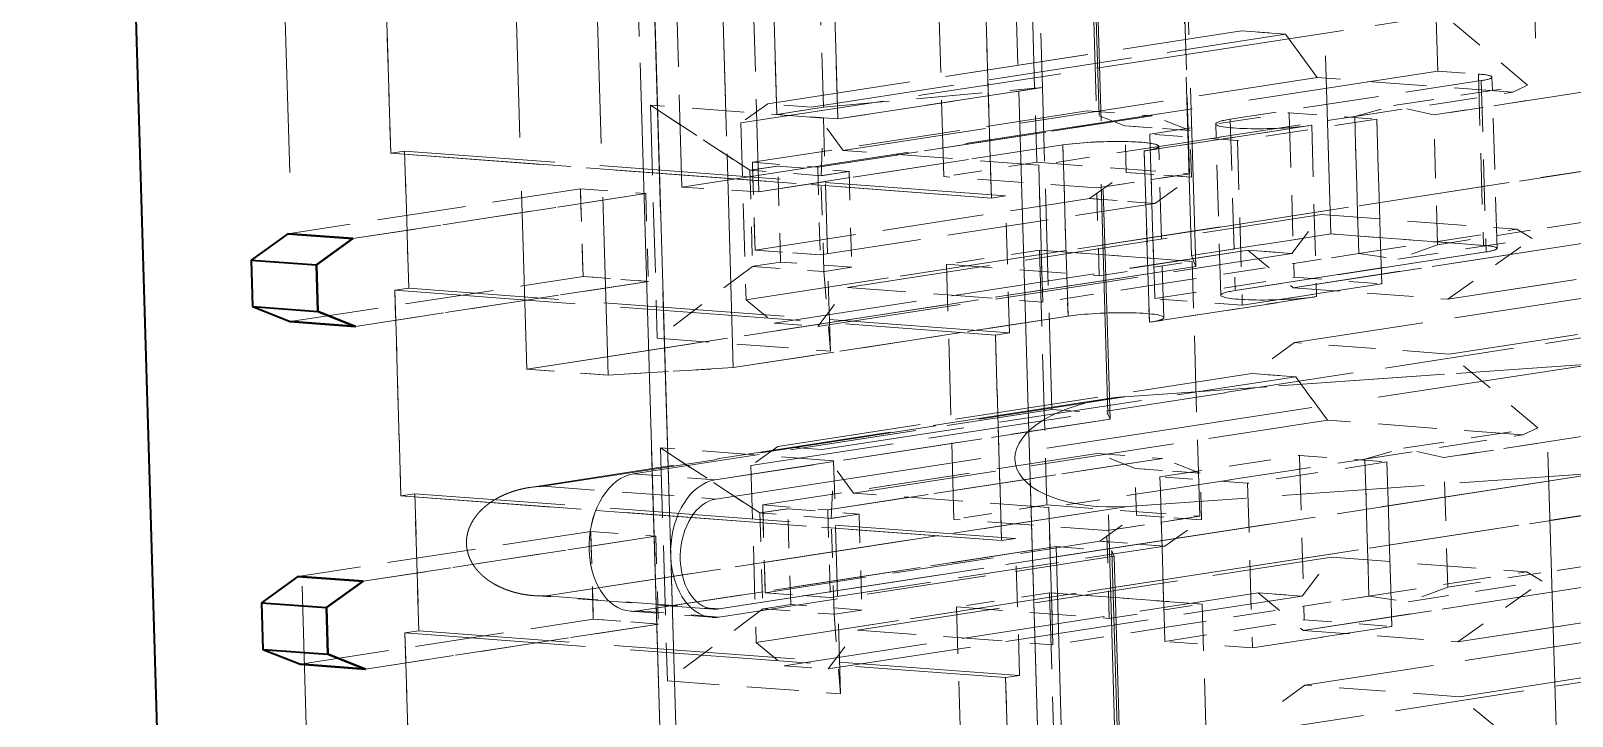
# Model space of a CAD drawing. Extents: x 23 to 417, y 3 to 294.
# Drawn here: x 325.92 to 331.51, y 143.81 to 146.3 of the extents above; entities that cross this region are included whole.
import ezdxf

# ---------------------------------------------------------------- set-up
doc = ezdxf.new("R2010")
doc.units = 0
doc.linetypes.add('DASHED', pattern=[15, 12, -3])
doc.layers.get('0').update_dxf_attribs({"lineweight": 13})

# ---------------------------------------------------------------- blocks, each defined once
blk = doc.blocks.new('BLOCK3535')
at = {"color": 7, "linetype": 'DASHED', "lineweight": 13}
for p, q in [((-51.61, 53.895), (-48.714, -43.926)), ((-41.333, 12.886), (-42.241, 43.533)), ((-41.333, 12.886), (-42.241, 43.533)), ((-48.609, 43.059), (-47.709, 12.67)), ((-48.609, 43.059), (-47.709, 12.67)), ((-44.52, 12.432), (-45.42, 42.821)), ((-44.52, 12.432), (-45.42, 42.821)), ((-47.833, 12.899), (-48.715, 42.693)), ((-48.715, 42.693), (-47.833, 12.899)), ((-45.969, 42.488), (-45.087, 12.695)), ((-45.087, 12.695), (-45.969, 42.488))]:
    blk.add_line(p, q, dxfattribs=at)
at = {"color": 7, "lineweight": 35}
blk.add_line((-52.689, 53.729), (-49.792, -44.092), dxfattribs=at)
at = {"color": 7, "linetype": 'DASHED', "lineweight": 13, "ltscale": 0.191257}
blk.add_line((-48.276, 31.777), (-48.049, 24.13), dxfattribs=at)
blk.add_line((-48.276, 31.777), (-48.049, 24.13), dxfattribs=at)
at = {"color": 7, "linetype": 'DASHED', "lineweight": 13, "ltscale": 0.166418}
for p, q in [((-45.076, 31.812), (-44.879, 25.158)), ((-45.076, 31.812), (-44.879, 25.158)), ((-45.06, 31.772), (-44.863, 25.119)), ((-45.06, 31.772), (-44.863, 25.119))]:
    blk.add_line(p, q, dxfattribs=at)
at = {"color": 7, "linetype": 'DASHED', "lineweight": 13, "ltscale": 0.12916}
for p, q in [((-43.415, 31.625), (-43.262, 26.461)), ((-43.415, 31.625), (-43.262, 26.461)), ((-44.426, 31.469), (-44.273, 26.305)), ((-44.426, 31.469), (-44.273, 26.305)), ((-44.394, 31.39), (-44.241, 26.226)), ((-44.394, 31.39), (-44.241, 26.226)), ((-49.246, 30.645), (-49.093, 25.481)), ((-49.246, 30.645), (-49.093, 25.481)), ((-47.595, 25.492), (-47.747, 30.656)), ((-47.747, 30.656), (-47.595, 25.492)), ((-48.656, 30.601), (-48.503, 25.437)), ((-48.656, 30.601), (-48.503, 25.437))]:
    blk.add_line(p, q, dxfattribs=at)
at = {"color": 7, "linetype": 'DASHED', "lineweight": 13, "ltscale": 0.067064}
for p, q in [((-42.487, 27.641), (-42.566, 30.323)), ((-42.566, 30.323), (-42.487, 27.641)), ((-48.046, 29.481), (-47.967, 26.8)), ((-48.046, 29.481), (-47.967, 26.8)), ((-47.488, 29.449), (-47.409, 26.767)), ((-47.488, 29.449), (-47.409, 26.767))]:
    blk.add_line(p, q, dxfattribs=at)
at = {"color": 7, "linetype": 'DASHED', "lineweight": 13, "ltscale": 0.049677}
for p, q in [((-45.413, 29.508), (-45.354, 27.522)), ((-45.413, 29.508), (-45.354, 27.522)), ((-47.279, 27.327), (-47.338, 29.314)), ((-47.338, 29.314), (-47.279, 27.327)), ((-47.001, 29.365), (-46.942, 27.379)), ((-47.001, 29.365), (-46.942, 27.379)), ((-46.837, 27.294), (-46.895, 29.281)), ((-46.895, 29.281), (-46.837, 27.294))]:
    blk.add_line(p, q, dxfattribs=at)
at = {"color": 7, "linetype": 'DASHED', "lineweight": 13, "ltscale": 0.0462}
for p, q in [((-45.449, 28.827), (-45.394, 26.98)), ((-45.449, 28.827), (-45.394, 26.98)), ((-44.287, 26.897), (-44.342, 28.744)), ((-44.287, 26.897), (-44.342, 28.744)), ((-46.068, 26.876), (-46.123, 28.723)), ((-46.068, 26.876), (-46.123, 28.723)), ((-45.375, 26.344), (-45.321, 24.497)), ((-45.375, 26.344), (-45.321, 24.497)), ((-45.995, 24.393), (-46.049, 26.241)), ((-45.995, 24.393), (-46.049, 26.241)), ((-44.213, 24.415), (-44.268, 26.262)), ((-44.213, 24.415), (-44.268, 26.262)), ((-45.302, 23.861), (-45.247, 22.014)), ((-45.302, 23.861), (-45.247, 22.014)), ((-45.921, 21.911), (-45.976, 23.758)), ((-45.921, 21.911), (-45.976, 23.758)), ((-44.14, 21.932), (-44.195, 23.779)), ((-44.14, 21.932), (-44.195, 23.779))]:
    blk.add_line(p, q, dxfattribs=at)
at = {"color": 7, "linetype": 'DASHED', "lineweight": 13, "ltscale": 0.037258}
for p, q in [((-50.079, 27.046), (-50.123, 28.535)), ((-50.123, 28.535), (-50.079, 27.046)), ((-45.723, 26.721), (-45.768, 28.211)), ((-45.768, 28.211), (-45.723, 26.721)), ((-50.005, 24.563), (-50.049, 26.053)), ((-50.049, 26.053), (-50.005, 24.563)), ((-45.65, 24.239), (-45.694, 25.728)), ((-45.694, 25.728), (-45.65, 24.239)), ((-49.932, 22.08), (-49.976, 23.57)), ((-49.976, 23.57), (-49.932, 22.08)), ((-45.576, 21.756), (-45.621, 23.246)), ((-45.621, 23.246), (-45.576, 21.756))]:
    blk.add_line(p, q, dxfattribs=at)
at = {"color": 7, "linetype": 'DASHED', "lineweight": 13, "ltscale": 0.078413}
for p, q in [((-44.103, 27.793), (-41.003, 28.27)), ((-44.103, 27.793), (-41.003, 28.27)), ((-41.721, 27.445), (-38.621, 27.921)), ((-44.065, 26.511), (-40.965, 26.988)), ((-41.693, 26.506), (-38.593, 26.982)), ((-41.693, 26.506), (-38.593, 26.982)), ((-40.436, 26.547), (-43.536, 26.071)), ((-43.536, 26.071), (-40.436, 26.547)), ((-39.314, 26.464), (-42.414, 25.988)), ((-42.414, 25.988), (-39.314, 26.464)), ((-43.525, 25.674), (-40.425, 26.15)), ((-43.525, 25.674), (-40.425, 26.15)), ((-42.403, 25.59), (-39.302, 26.067)), ((-42.403, 25.59), (-39.302, 26.067)), ((-44.03, 25.311), (-40.929, 25.787)), ((-44.03, 25.311), (-40.929, 25.787)), ((-41.647, 24.962), (-38.547, 25.438)), ((-43.992, 24.029), (-40.891, 24.505)), ((-41.62, 24.023), (-38.52, 24.499)), ((-41.62, 24.023), (-38.52, 24.499)), ((-40.363, 24.065), (-43.463, 23.588)), ((-43.463, 23.588), (-40.363, 24.065)), ((-39.241, 23.981), (-42.341, 23.505)), ((-42.341, 23.505), (-39.241, 23.981)), ((-43.451, 23.191), (-40.351, 23.667)), ((-43.451, 23.191), (-40.351, 23.667)), ((-42.329, 23.108), (-39.229, 23.584)), ((-42.329, 23.108), (-39.229, 23.584)), ((-43.956, 22.828), (-40.856, 23.304)), ((-43.956, 22.828), (-40.856, 23.304))]:
    blk.add_line(p, q, dxfattribs=at)
at = {"color": 7, "linetype": 'DASHED', "lineweight": 13, "ltscale": 0.02083}
for p, q in [((-41.836, 27.54), (-42.476, 28.073)), ((-41.836, 27.54), (-42.476, 28.073)), ((-41.762, 25.057), (-42.403, 25.59)), ((-41.762, 25.057), (-42.403, 25.59)), ((-41.689, 22.575), (-42.329, 23.108)), ((-41.689, 22.575), (-42.329, 23.108))]:
    blk.add_line(p, q, dxfattribs=at)
at = {"color": 7, "linetype": 'DASHED', "lineweight": 13, "ltscale": 0.086919}
for p, q in [((-47.345, 27.404), (-43.909, 27.932)), ((-47.272, 24.921), (-43.835, 25.449))]:
    blk.add_line(p, q, dxfattribs=at)
at = {"color": 7, "linetype": 'DASHED', "lineweight": 13, "ltscale": 0.086914}
for p, q in [((-47.345, 27.404), (-43.909, 27.932)), ((-47.298, 25.815), (-43.862, 26.343)), ((-47.272, 24.921), (-43.836, 25.449)), ((-47.225, 23.332), (-43.789, 23.86))]:
    blk.add_line(p, q, dxfattribs=at)
at = {"color": 7, "linetype": 'DASHED', "lineweight": 13, "ltscale": 0.086936}
for p, q in [((-47.028, 27.38), (-43.591, 27.908)), ((-47.028, 27.38), (-43.591, 27.908)), ((-47.54, 27.265), (-44.103, 27.793)), ((-47.54, 27.265), (-44.103, 27.793)), ((-46.798, 27.066), (-43.361, 27.594)), ((-46.798, 27.066), (-43.361, 27.594)), ((-46.768, 26.073), (-43.331, 26.601)), ((-46.768, 26.073), (-43.331, 26.601)), ((-47.502, 25.984), (-44.065, 26.512)), ((-46.981, 25.791), (-43.544, 26.319)), ((-46.981, 25.791), (-43.544, 26.319)), ((-46.954, 24.898), (-43.517, 25.426)), ((-46.954, 24.898), (-43.517, 25.426)), ((-47.467, 24.782), (-44.029, 25.31)), ((-47.467, 24.782), (-44.029, 25.31)), ((-46.724, 24.583), (-43.287, 25.111)), ((-46.724, 24.583), (-43.287, 25.111)), ((-46.695, 23.59), (-43.258, 24.118)), ((-46.695, 23.59), (-43.258, 24.118)), ((-47.429, 23.501), (-43.992, 24.029)), ((-46.907, 23.309), (-43.47, 23.837)), ((-46.907, 23.309), (-43.47, 23.837))]:
    blk.add_line(p, q, dxfattribs=at)
at = {"color": 7, "linetype": 'DASHED', "lineweight": 13, "ltscale": 0.007981}
for p, q in [((-43.909, 27.932), (-43.591, 27.908)), ((-43.836, 25.449), (-43.517, 25.426))]:
    blk.add_line(p, q, dxfattribs=at)
at = {"color": 7, "linetype": 'DASHED', "lineweight": 13, "ltscale": 0.00798}
for p, q in [((-43.591, 27.908), (-43.909, 27.932)), ((-43.544, 26.319), (-43.862, 26.343)), ((-43.862, 26.343), (-43.544, 26.319)), ((-43.517, 25.426), (-43.836, 25.449)), ((-43.47, 23.837), (-43.789, 23.86)), ((-43.789, 23.86), (-43.47, 23.836))]:
    blk.add_line(p, q, dxfattribs=at)
at = {"color": 7, "linetype": 'DASHED', "lineweight": 13, "ltscale": 0.009743}
for p, q in [((-43.591, 27.908), (-43.361, 27.594)), ((-43.361, 27.594), (-43.591, 27.908)), ((-46.798, 27.066), (-47.028, 27.38)), ((-46.798, 27.066), (-47.028, 27.38)), ((-43.517, 25.426), (-43.287, 25.111)), ((-43.287, 25.111), (-43.517, 25.426)), ((-46.724, 24.583), (-46.954, 24.898)), ((-46.724, 24.583), (-46.954, 24.898))]:
    blk.add_line(p, q, dxfattribs=at)
at = {"color": 7, "linetype": 'DASHED', "lineweight": 13, "ltscale": 0.078412}
for p, q in [((-38.621, 27.921), (-41.721, 27.445)), ((-38.547, 25.438), (-41.647, 24.962))]:
    blk.add_line(p, q, dxfattribs=at)
at = {"color": 7, "linetype": 'DASHED', "lineweight": 13, "ltscale": 0.138607}
blk.add_line((-47.967, 26.8), (-42.487, 27.641), dxfattribs=at)
blk.add_line((-47.967, 26.8), (-42.487, 27.641), dxfattribs=at)
at = {"color": 7, "linetype": 'DASHED', "lineweight": 13, "ltscale": 0.007402}
blk.add_line((-42.487, 27.641), (-42.192, 27.619), dxfattribs=at)
blk.add_line((-42.487, 27.641), (-42.192, 27.619), dxfattribs=at)
at = {"color": 7, "linetype": 'DASHED', "lineweight": 13, "ltscale": 0.031048}
for p, q in [((-42.192, 27.619), (-42.155, 26.378)), ((-42.192, 27.619), (-42.155, 26.378)), ((-42.172, 27.572), (-42.136, 26.331)), ((-42.172, 27.572), (-42.136, 26.331)), ((-42.057, 26.356), (-42.094, 27.597)), ((-42.057, 26.356), (-42.094, 27.597)), ((-43.992, 27.292), (-43.955, 26.051)), ((-43.992, 27.292), (-43.955, 26.051)), ((-44.06, 26.017), (-44.097, 27.259)), ((-44.06, 26.017), (-44.097, 27.259)), ((-43.401, 27.248), (-43.365, 26.007)), ((-43.401, 27.248), (-43.365, 26.007)), ((-45.168, 25.865), (-45.205, 27.106)), ((-45.205, 27.106), (-45.168, 25.865)), ((-44.578, 25.821), (-44.615, 27.062)), ((-44.615, 27.062), (-44.578, 25.821)), ((-44.473, 25.854), (-44.51, 27.096)), ((-44.473, 25.854), (-44.51, 27.096))]:
    blk.add_line(p, q, dxfattribs=at)
at = {"color": 7, "linetype": 'DASHED', "lineweight": 13, "ltscale": 0.039876}
blk.add_line((-46.942, 27.379), (-45.354, 27.522), dxfattribs=at)
blk.add_line((-46.942, 27.379), (-45.354, 27.522), dxfattribs=at)
at = {"color": 7, "linetype": 'DASHED', "lineweight": 13, "ltscale": 0.037502}
for p, q in [((-45.354, 27.522), (-46.837, 27.294)), ((-46.837, 27.294), (-45.354, 27.522))]:
    blk.add_line(p, q, dxfattribs=at)
at = {"color": 7, "linetype": 'DASHED', "lineweight": 13, "ltscale": 0.058371}
blk.add_line((-45.285, 25.188), (-45.354, 27.522), dxfattribs=at)
blk.add_line((-45.285, 25.188), (-45.354, 27.522), dxfattribs=at)
at = {"color": 7, "linetype": 'DASHED', "lineweight": 13, "ltscale": 0.046025}
for p, q in [((-42.172, 27.572), (-43.992, 27.292)), ((-42.172, 27.572), (-43.992, 27.292)), ((-43.955, 26.051), (-42.136, 26.331)), ((-42.136, 26.331), (-43.955, 26.051))]:
    blk.add_line(p, q, dxfattribs=at)
at = {"color": 7, "linetype": 'DASHED', "lineweight": 13, "ltscale": 0.035532}
for p, q in [((-41.943, 27.488), (-43.361, 27.594)), ((-41.943, 27.488), (-43.361, 27.594)), ((-45.38, 26.96), (-46.798, 27.066)), ((-45.38, 26.96), (-46.798, 27.066)), ((-43.331, 26.601), (-41.914, 26.495)), ((-43.331, 26.601), (-41.914, 26.495)), ((-46.768, 26.073), (-45.351, 25.967)), ((-46.768, 26.073), (-45.351, 25.967)), ((-41.87, 25.006), (-43.287, 25.111)), ((-41.87, 25.006), (-43.287, 25.111)), ((-45.307, 24.478), (-46.724, 24.583)), ((-45.307, 24.478), (-46.724, 24.583)), ((-43.258, 24.118), (-41.84, 24.013)), ((-43.258, 24.118), (-41.84, 24.013)), ((-46.695, 23.59), (-45.277, 23.484)), ((-46.695, 23.59), (-45.277, 23.484))]:
    blk.add_line(p, q, dxfattribs=at)
at = {"color": 7, "linetype": 'DASHED', "lineweight": 13, "ltscale": 0.024606}
for p, q in [((-42.808, 27.391), (-41.836, 27.54)), ((-42.808, 27.391), (-41.836, 27.54)), ((-42.776, 26.278), (-41.803, 26.427)), ((-42.776, 26.278), (-41.803, 26.427)), ((-42.735, 24.908), (-41.762, 25.057)), ((-42.735, 24.908), (-41.762, 25.057)), ((-42.702, 23.795), (-41.729, 23.945)), ((-42.702, 23.795), (-41.729, 23.945))]:
    blk.add_line(p, q, dxfattribs=at)
at = {"color": 7, "linetype": 'DASHED', "lineweight": 13, "ltscale": 0.002984}
for p, q in [((-41.836, 27.54), (-41.943, 27.488)), ((-41.836, 27.54), (-41.943, 27.488)), ((-41.762, 25.057), (-41.87, 25.006)), ((-41.762, 25.057), (-41.87, 25.006))]:
    blk.add_line(p, q, dxfattribs=at)
at = {"color": 7, "linetype": 'DASHED', "lineweight": 13, "ltscale": 0.03146}
for p, q in [((-46.941, 27.3), (-48.196, 27.394)), ((-46.941, 27.3), (-48.196, 27.394)), ((-48.146, 25.706), (-46.891, 25.612)), ((-48.146, 25.706), (-46.891, 25.612)), ((-46.868, 24.818), (-48.123, 24.911)), ((-46.868, 24.818), (-48.123, 24.911)), ((-48.977, 24.633), (-47.722, 24.54)), ((-48.977, 24.633), (-47.722, 24.54)), ((-48.953, 23.838), (-47.698, 23.745)), ((-48.953, 23.838), (-47.698, 23.745)), ((-48.073, 23.223), (-46.818, 23.129)), ((-48.073, 23.223), (-46.818, 23.129))]:
    blk.add_line(p, q, dxfattribs=at)
at = {"color": 7, "linetype": 'DASHED', "lineweight": 13, "ltscale": 0.042225}
for p, q in [((-48.196, 27.394), (-48.146, 25.706)), ((-48.196, 27.394), (-48.146, 25.706)), ((-46.891, 25.612), (-46.941, 27.3)), ((-46.891, 25.612), (-46.941, 27.3)), ((-48.123, 24.911), (-48.073, 23.223)), ((-48.123, 24.911), (-48.073, 23.223)), ((-46.818, 23.129), (-46.868, 24.818)), ((-46.818, 23.129), (-46.868, 24.818))]:
    blk.add_line(p, q, dxfattribs=at)
at = {"color": 7, "linetype": 'DASHED', "lineweight": 13, "ltscale": 0.021543}
for p, q in [((-48.196, 27.394), (-47.475, 26.922)), ((-47.475, 26.922), (-48.196, 27.394)), ((-48.123, 24.911), (-47.402, 24.439)), ((-47.402, 24.439), (-48.123, 24.911))]:
    blk.add_line(p, q, dxfattribs=at)
at = {"color": 7, "linetype": 'DASHED', "lineweight": 13, "ltscale": 0.005983}
for p, q in [((-47.345, 27.404), (-47.54, 27.265)), ((-47.345, 27.404), (-47.54, 27.265)), ((-47.272, 24.921), (-47.467, 24.782)), ((-47.272, 24.921), (-47.467, 24.782))]:
    blk.add_line(p, q, dxfattribs=at)
at = {"color": 7, "linetype": 'DASHED', "lineweight": 13, "ltscale": 0.007958}
for p, q in [((-47.028, 27.38), (-47.345, 27.404)), ((-47.028, 27.38), (-47.345, 27.404)), ((-47.298, 25.815), (-46.981, 25.791)), ((-47.298, 25.815), (-46.981, 25.791)), ((-46.954, 24.898), (-47.272, 24.921)), ((-46.954, 24.898), (-47.272, 24.921)), ((-47.225, 23.332), (-46.907, 23.309)), ((-47.225, 23.332), (-46.907, 23.309))]:
    blk.add_line(p, q, dxfattribs=at)
at = {"color": 7, "linetype": 'DASHED', "lineweight": 13, "ltscale": 0.028979}
for p, q in [((-43.089, 27.312), (-41.943, 27.488)), ((-43.089, 27.312), (-41.943, 27.488)), ((-43.06, 26.319), (-41.914, 26.495)), ((-43.06, 26.319), (-41.914, 26.495)), ((-43.015, 24.83), (-41.87, 25.006)), ((-43.015, 24.83), (-41.87, 25.006)), ((-42.986, 23.837), (-41.84, 24.013)), ((-42.986, 23.837), (-41.84, 24.013))]:
    blk.add_line(p, q, dxfattribs=at)
at = {"color": 7, "linetype": 'DASHED', "lineweight": 13, "ltscale": 0.007278}
for p, q in [((-43.089, 27.312), (-42.808, 27.391)), ((-43.089, 27.312), (-42.808, 27.391)), ((-43.015, 24.83), (-42.735, 24.908)), ((-43.015, 24.83), (-42.735, 24.908))]:
    blk.add_line(p, q, dxfattribs=at)
at = {"color": 7, "linetype": 'DASHED', "lineweight": 13, "ltscale": 0.007494}
for p, q in [((-42.516, 27.323), (-42.808, 27.391)), ((-42.516, 27.323), (-42.808, 27.391)), ((-42.443, 24.84), (-42.735, 24.908)), ((-42.443, 24.84), (-42.735, 24.908))]:
    blk.add_line(p, q, dxfattribs=at)
at = {"color": 7, "linetype": 'DASHED', "lineweight": 13, "ltscale": 0.020121}
for p, q in [((-41.721, 27.445), (-42.516, 27.323)), ((-42.516, 27.323), (-41.721, 27.445)), ((-42.489, 26.383), (-41.693, 26.506)), ((-42.489, 26.383), (-41.693, 26.506)), ((-41.647, 24.962), (-42.443, 24.84)), ((-42.443, 24.84), (-41.647, 24.962)), ((-42.415, 23.901), (-41.62, 24.023)), ((-42.415, 23.901), (-41.62, 24.023))]:
    blk.add_line(p, q, dxfattribs=at)
at = {"color": 7, "linetype": 'DASHED', "lineweight": 13, "ltscale": 0.061367}
for p, q in [((-45.03, 27.352), (-47.456, 26.98)), ((-45.03, 27.352), (-47.456, 26.98)), ((-46.983, 26.944), (-44.557, 27.317)), ((-44.557, 27.317), (-46.983, 26.944)), ((-47.437, 26.344), (-45.011, 26.717)), ((-47.437, 26.344), (-45.011, 26.717)), ((-46.965, 26.309), (-44.538, 26.682)), ((-46.965, 26.309), (-44.538, 26.682)), ((-47.595, 25.492), (-45.168, 25.865)), ((-45.168, 25.865), (-47.595, 25.492)), ((-44.956, 24.87), (-47.382, 24.497)), ((-44.956, 24.87), (-47.382, 24.497)), ((-46.91, 24.462), (-44.484, 24.834)), ((-44.484, 24.834), (-46.91, 24.462)), ((-47.364, 23.861), (-44.937, 24.234)), ((-47.364, 23.861), (-44.937, 24.234)), ((-46.891, 23.826), (-44.465, 24.199)), ((-46.891, 23.826), (-44.465, 24.199))]:
    blk.add_line(p, q, dxfattribs=at)
at = {"color": 7, "linetype": 'DASHED', "lineweight": 13, "ltscale": 0.008523}
for p, q in [((-46.942, 27.379), (-47.279, 27.327)), ((-47.279, 27.327), (-46.942, 27.379))]:
    blk.add_line(p, q, dxfattribs=at)
at = {"color": 7, "linetype": 'DASHED', "lineweight": 13, "ltscale": 0.011104}
blk.add_line((-46.837, 27.294), (-47.279, 27.327), dxfattribs=at)
blk.add_line((-46.837, 27.294), (-47.279, 27.327), dxfattribs=at)
at = {"color": 7, "linetype": 'DASHED', "lineweight": 13, "ltscale": 0.010442}
for p, q in [((-46.959, 26.883), (-46.941, 27.3)), ((-46.959, 26.883), (-46.941, 27.3)), ((-46.885, 24.4), (-46.868, 24.818)), ((-46.885, 24.4), (-46.868, 24.818))]:
    blk.add_line(p, q, dxfattribs=at)
at = {"color": 7, "linetype": 'DASHED', "lineweight": 13, "ltscale": 0.011844}
for p, q in [((-45.03, 27.352), (-44.557, 27.317)), ((-45.03, 27.352), (-44.557, 27.317)), ((-44.283, 27.21), (-44.756, 27.245)), ((-44.756, 27.245), (-44.283, 27.21)), ((-47.456, 26.98), (-46.983, 26.944)), ((-47.456, 26.98), (-46.983, 26.944)), ((-44.273, 26.872), (-44.746, 26.907)), ((-44.746, 26.907), (-44.273, 26.872)), ((-48.703, 26.788), (-48.23, 26.753)), ((-48.703, 26.788), (-48.23, 26.753)), ((-44.538, 26.682), (-45.011, 26.717)), ((-45.011, 26.717), (-44.538, 26.682)), ((-46.965, 26.309), (-47.437, 26.344)), ((-47.437, 26.344), (-46.965, 26.309)), ((-48.211, 26.117), (-48.684, 26.152)), ((-48.684, 26.152), (-48.211, 26.117)), ((-44.956, 24.87), (-44.484, 24.834)), ((-44.956, 24.87), (-44.484, 24.834)), ((-44.21, 24.727), (-44.682, 24.762)), ((-44.682, 24.762), (-44.21, 24.727)), ((-47.382, 24.497), (-46.91, 24.462)), ((-47.382, 24.497), (-46.91, 24.462)), ((-44.2, 24.389), (-44.672, 24.424)), ((-44.672, 24.424), (-44.2, 24.389)), ((-48.629, 24.305), (-48.157, 24.27)), ((-48.629, 24.305), (-48.157, 24.27)), ((-44.465, 24.199), (-44.937, 24.234)), ((-44.937, 24.234), (-44.465, 24.199)), ((-46.891, 23.826), (-47.364, 23.861)), ((-47.364, 23.861), (-46.891, 23.826)), ((-48.138, 23.634), (-48.61, 23.67)), ((-48.61, 23.67), (-48.138, 23.634))]:
    blk.add_line(p, q, dxfattribs=at)
at = {"color": 7, "linetype": 'DASHED', "lineweight": 13, "ltscale": 0.007359}
for p, q in [((-44.756, 27.245), (-45.03, 27.352)), ((-44.756, 27.245), (-45.03, 27.352)), ((-44.283, 27.21), (-44.557, 27.317)), ((-44.283, 27.21), (-44.557, 27.317)), ((-44.682, 24.762), (-44.956, 24.87)), ((-44.682, 24.762), (-44.956, 24.87)), ((-44.21, 24.727), (-44.484, 24.834)), ((-44.21, 24.727), (-44.484, 24.834))]:
    blk.add_line(p, q, dxfattribs=at)
at = {"color": 7, "linetype": 'DASHED', "lineweight": 13, "ltscale": 0.025569}
for p, q in [((-44.575, 27.184), (-43.564, 27.339)), ((-44.575, 27.184), (-43.564, 27.339)), ((-42.929, 27.292), (-43.94, 27.137)), ((-42.929, 27.292), (-43.94, 27.137)), ((-43.561, 27.24), (-44.572, 27.085)), ((-44.572, 27.085), (-43.561, 27.24)), ((-43.262, 26.461), (-44.273, 26.305)), ((-44.273, 26.305), (-43.262, 26.461)), ((-44.542, 26.091), (-43.531, 26.247)), ((-44.542, 26.091), (-43.531, 26.247)), ((-44.539, 25.992), (-43.528, 26.147)), ((-44.539, 25.992), (-43.528, 26.147)), ((-43.904, 25.945), (-42.893, 26.1)), ((-42.893, 26.1), (-43.904, 25.945)), ((-44.501, 24.701), (-43.49, 24.856)), ((-44.501, 24.701), (-43.49, 24.856)), ((-43.487, 24.757), (-44.498, 24.602)), ((-44.498, 24.602), (-43.487, 24.757)), ((-42.855, 24.809), (-43.866, 24.654)), ((-42.855, 24.809), (-43.866, 24.654)), ((-44.469, 23.609), (-43.458, 23.764)), ((-44.469, 23.609), (-43.458, 23.764)), ((-44.466, 23.509), (-43.455, 23.665)), ((-44.466, 23.509), (-43.455, 23.665)), ((-43.831, 23.462), (-42.82, 23.617)), ((-42.82, 23.617), (-43.831, 23.462))]:
    blk.add_line(p, q, dxfattribs=at)
at = {"color": 7, "linetype": 'DASHED', "lineweight": 13, "ltscale": 0.002484}
for p, q in [((-43.561, 27.24), (-43.564, 27.339)), ((-43.564, 27.339), (-43.561, 27.24)), ((-44.575, 27.184), (-44.572, 27.085)), ((-44.575, 27.184), (-44.572, 27.085)), ((-43.528, 26.147), (-43.531, 26.247)), ((-43.531, 26.247), (-43.528, 26.147)), ((-44.542, 26.091), (-44.539, 25.992)), ((-44.542, 26.091), (-44.539, 25.992)), ((-43.487, 24.757), (-43.49, 24.856)), ((-43.49, 24.856), (-43.487, 24.757)), ((-44.501, 24.701), (-44.498, 24.602)), ((-44.501, 24.701), (-44.498, 24.602)), ((-43.455, 23.665), (-43.458, 23.764)), ((-43.458, 23.764), (-43.455, 23.665)), ((-44.469, 23.609), (-44.466, 23.509)), ((-44.469, 23.609), (-44.466, 23.509))]:
    blk.add_line(p, q, dxfattribs=at)
at = {"color": 7, "linetype": 'DASHED', "lineweight": 13, "ltscale": 0.015915}
for p, q in [((-43.564, 27.339), (-42.929, 27.292)), ((-43.564, 27.339), (-42.929, 27.292)), ((-43.94, 27.137), (-44.575, 27.184)), ((-43.94, 27.137), (-44.575, 27.184)), ((-43.528, 26.147), (-42.893, 26.1)), ((-43.528, 26.147), (-42.893, 26.1)), ((-43.904, 25.945), (-44.539, 25.992)), ((-43.904, 25.945), (-44.539, 25.992)), ((-43.49, 24.856), (-42.855, 24.809)), ((-43.49, 24.856), (-42.855, 24.809)), ((-43.866, 24.654), (-44.501, 24.701)), ((-43.866, 24.654), (-44.501, 24.701)), ((-43.455, 23.665), (-42.82, 23.617)), ((-43.455, 23.665), (-42.82, 23.617)), ((-43.831, 23.462), (-44.466, 23.509)), ((-43.831, 23.462), (-44.466, 23.509))]:
    blk.add_line(p, q, dxfattribs=at)
at = {"color": 7, "linetype": 'DASHED', "lineweight": 13, "ltscale": 0.011932}
for p, q in [((-43.089, 27.312), (-43.561, 27.24)), ((-43.089, 27.312), (-43.561, 27.24)), ((-43.531, 26.247), (-43.06, 26.319)), ((-43.06, 26.319), (-43.531, 26.247)), ((-43.015, 24.83), (-43.487, 24.757)), ((-43.015, 24.83), (-43.487, 24.757)), ((-43.458, 23.764), (-42.986, 23.837)), ((-42.986, 23.837), (-43.458, 23.764))]:
    blk.add_line(p, q, dxfattribs=at)
at = {"color": 7, "linetype": 'DASHED', "lineweight": 13, "ltscale": 0.024839}
for p, q in [((-43.06, 26.319), (-43.089, 27.312)), ((-43.089, 27.312), (-43.06, 26.319)), ((-43.561, 27.24), (-43.531, 26.247)), ((-43.561, 27.24), (-43.531, 26.247)), ((-49.978, 27.061), (-49.948, 26.068)), ((-49.948, 26.068), (-49.978, 27.061)), ((-44.542, 26.091), (-44.572, 27.085)), ((-44.572, 27.085), (-44.542, 26.091)), ((-45.351, 25.967), (-45.38, 26.96)), ((-45.38, 26.96), (-45.351, 25.967)), ((-45.593, 25.744), (-45.622, 26.737)), ((-45.593, 25.744), (-45.622, 26.737)), ((-42.986, 23.837), (-43.015, 24.83)), ((-43.015, 24.83), (-42.986, 23.837)), ((-43.487, 24.757), (-43.458, 23.764)), ((-43.487, 24.757), (-43.458, 23.764)), ((-44.469, 23.609), (-44.498, 24.602)), ((-44.498, 24.602), (-44.469, 23.609)), ((-49.904, 24.579), (-49.875, 23.585)), ((-49.875, 23.585), (-49.904, 24.579)), ((-45.277, 23.484), (-45.307, 24.478)), ((-45.307, 24.478), (-45.277, 23.484)), ((-45.519, 23.261), (-45.549, 24.254)), ((-45.519, 23.261), (-45.549, 24.254))]:
    blk.add_line(p, q, dxfattribs=at)
at = {"color": 7, "linetype": 'DASHED', "lineweight": 13, "ltscale": 0.029806}
for p, q in [((-42.893, 26.1), (-42.929, 27.292)), ((-42.929, 27.292), (-42.893, 26.1)), ((-43.94, 27.137), (-43.904, 25.945)), ((-43.94, 27.137), (-43.904, 25.945)), ((-42.82, 23.617), (-42.855, 24.809)), ((-42.855, 24.809), (-42.82, 23.617)), ((-43.866, 24.654), (-43.831, 23.462)), ((-43.866, 24.654), (-43.831, 23.462))]:
    blk.add_line(p, q, dxfattribs=at)
at = {"color": 7, "linetype": 'DASHED', "lineweight": 13, "ltscale": 0.0235}
for p, q in [((-42.489, 26.383), (-42.516, 27.323)), ((-42.489, 26.383), (-42.516, 27.323)), ((-42.415, 23.901), (-42.443, 24.84)), ((-42.415, 23.901), (-42.443, 24.84))]:
    blk.add_line(p, q, dxfattribs=at)
at = {"color": 7, "linetype": 'DASHED', "lineweight": 13, "ltscale": 0.032042}
for p, q in [((-47.54, 27.265), (-47.502, 25.984)), ((-47.54, 27.265), (-47.502, 25.984)), ((-47.467, 24.782), (-47.429, 23.501)), ((-47.467, 24.782), (-47.429, 23.501))]:
    blk.add_line(p, q, dxfattribs=at)
at = {"color": 7, "linetype": 'DASHED', "lineweight": 13, "ltscale": 0.008445}
for p, q in [((-44.746, 26.907), (-44.756, 27.245)), ((-44.746, 26.907), (-44.756, 27.245)), ((-44.273, 26.872), (-44.283, 27.21)), ((-44.273, 26.872), (-44.283, 27.21)), ((-44.672, 24.424), (-44.682, 24.762)), ((-44.672, 24.424), (-44.682, 24.762)), ((-44.2, 24.389), (-44.21, 24.727)), ((-44.2, 24.389), (-44.21, 24.727))]:
    blk.add_line(p, q, dxfattribs=at)
at = {"color": 7, "linetype": 'DASHED', "lineweight": 13, "ltscale": 0.030683}
for p, q in [((-44.615, 27.062), (-43.401, 27.248)), ((-43.401, 27.248), (-44.615, 27.062)), ((-43.365, 26.007), (-44.578, 25.821)), ((-44.578, 25.821), (-43.365, 26.007))]:
    blk.add_line(p, q, dxfattribs=at)
at = {"color": 7, "linetype": 'DASHED', "lineweight": 13, "ltscale": 0.002557}
for p, q in [((-50.079, 27.046), (-49.978, 27.061)), ((-49.978, 27.061), (-50.079, 27.046)), ((-45.622, 26.737), (-45.723, 26.721)), ((-45.622, 26.737), (-45.723, 26.721)), ((-49.948, 26.068), (-50.049, 26.053)), ((-49.948, 26.068), (-50.049, 26.053)), ((-45.694, 25.728), (-45.593, 25.744)), ((-45.593, 25.744), (-45.694, 25.728)), ((-50.005, 24.563), (-49.904, 24.579)), ((-49.904, 24.579), (-50.005, 24.563)), ((-45.549, 24.254), (-45.65, 24.239)), ((-45.549, 24.254), (-45.65, 24.239)), ((-49.875, 23.585), (-49.976, 23.57)), ((-49.875, 23.585), (-49.976, 23.57)), ((-45.621, 23.246), (-45.519, 23.261)), ((-45.519, 23.261), (-45.621, 23.246))]:
    blk.add_line(p, q, dxfattribs=at)
at = {"color": 7, "linetype": 'DASHED', "lineweight": 13, "ltscale": 0.109185}
for p, q in [((-45.622, 26.737), (-49.978, 27.061)), ((-45.622, 26.737), (-49.978, 27.061)), ((-45.723, 26.721), (-50.079, 27.046)), ((-50.079, 27.046), (-45.723, 26.721)), ((-50.049, 26.053), (-45.694, 25.728)), ((-50.049, 26.053), (-45.694, 25.728)), ((-45.593, 25.744), (-49.948, 26.068)), ((-45.593, 25.744), (-49.948, 26.068)), ((-45.65, 24.239), (-50.005, 24.563)), ((-50.005, 24.563), (-45.65, 24.239)), ((-45.549, 24.254), (-49.904, 24.579)), ((-45.549, 24.254), (-49.904, 24.579)), ((-45.519, 23.261), (-49.875, 23.585)), ((-45.519, 23.261), (-49.875, 23.585)), ((-49.976, 23.57), (-45.621, 23.246)), ((-49.976, 23.57), (-45.621, 23.246))]:
    blk.add_line(p, q, dxfattribs=at)
at = {"color": 7, "linetype": 'DASHED', "lineweight": 13, "ltscale": 0.055741}
for p, q in [((-45.205, 27.106), (-47.409, 26.767)), ((-47.409, 26.767), (-45.205, 27.106))]:
    blk.add_line(p, q, dxfattribs=at)
at = {"color": 7, "linetype": 'DASHED', "lineweight": 13, "ltscale": 0.020456}
for p, q in [((-44.572, 27.085), (-45.38, 26.96)), ((-44.572, 27.085), (-45.38, 26.96)), ((-44.542, 26.091), (-45.351, 25.967)), ((-44.542, 26.091), (-45.351, 25.967)), ((-44.498, 24.602), (-45.307, 24.478)), ((-44.498, 24.602), (-45.307, 24.478)), ((-44.469, 23.609), (-45.277, 23.484)), ((-44.469, 23.609), (-45.277, 23.484))]:
    blk.add_line(p, q, dxfattribs=at)
at = {"color": 7, "linetype": 'DASHED', "lineweight": 13, "ltscale": 0.005114}
for p, q in [((-47.475, 26.922), (-47.273, 26.953)), ((-47.273, 26.953), (-47.475, 26.922)), ((-46.959, 26.883), (-46.756, 26.914)), ((-46.756, 26.914), (-46.959, 26.883)), ((-47.252, 26.257), (-47.455, 26.226)), ((-47.252, 26.257), (-47.455, 26.226)), ((-46.736, 26.219), (-46.938, 26.188)), ((-46.736, 26.219), (-46.938, 26.188)), ((-47.402, 24.439), (-47.2, 24.47)), ((-47.2, 24.47), (-47.402, 24.439)), ((-46.885, 24.4), (-46.683, 24.431)), ((-46.683, 24.431), (-46.885, 24.4)), ((-47.179, 23.775), (-47.381, 23.744)), ((-47.179, 23.775), (-47.381, 23.744)), ((-46.662, 23.736), (-46.864, 23.705)), ((-46.662, 23.736), (-46.864, 23.705))]:
    blk.add_line(p, q, dxfattribs=at)
at = {"color": 7, "linetype": 'DASHED', "lineweight": 13, "ltscale": 0.015897}
for p, q in [((-47.437, 26.344), (-47.456, 26.98)), ((-47.456, 26.98), (-47.437, 26.344)), ((-46.983, 26.944), (-46.965, 26.309)), ((-46.983, 26.944), (-46.965, 26.309)), ((-48.684, 26.152), (-48.703, 26.788)), ((-48.703, 26.788), (-48.684, 26.152)), ((-48.23, 26.753), (-48.211, 26.117)), ((-48.23, 26.753), (-48.211, 26.117)), ((-44.942, 26.158), (-44.961, 26.794)), ((-44.942, 26.158), (-44.961, 26.794)), ((-47.364, 23.861), (-47.382, 24.497)), ((-47.382, 24.497), (-47.364, 23.861)), ((-46.91, 24.462), (-46.891, 23.826)), ((-46.91, 24.462), (-46.891, 23.826)), ((-48.61, 23.67), (-48.629, 24.305)), ((-48.629, 24.305), (-48.61, 23.67)), ((-48.157, 24.27), (-48.138, 23.634)), ((-48.157, 24.27), (-48.138, 23.634)), ((-44.869, 23.675), (-44.887, 24.311)), ((-44.869, 23.675), (-44.887, 24.311))]:
    blk.add_line(p, q, dxfattribs=at)
at = {"color": 7, "linetype": 'DASHED', "lineweight": 13, "ltscale": 0.012954}
for p, q in [((-47.273, 26.953), (-46.756, 26.914)), ((-47.273, 26.953), (-46.756, 26.914)), ((-46.959, 26.883), (-47.475, 26.922)), ((-46.959, 26.883), (-47.475, 26.922)), ((-47.455, 26.226), (-46.938, 26.188)), ((-47.455, 26.226), (-46.938, 26.188)), ((-46.736, 26.219), (-47.252, 26.257)), ((-46.736, 26.219), (-47.252, 26.257)), ((-46.885, 24.4), (-47.402, 24.439)), ((-46.885, 24.4), (-47.402, 24.439)), ((-47.2, 24.47), (-46.683, 24.431)), ((-47.2, 24.47), (-46.683, 24.431)), ((-47.381, 23.744), (-46.864, 23.705)), ((-47.381, 23.744), (-46.864, 23.705)), ((-46.662, 23.736), (-47.179, 23.775)), ((-46.662, 23.736), (-47.179, 23.775))]:
    blk.add_line(p, q, dxfattribs=at)
at = {"color": 7, "linetype": 'DASHED', "lineweight": 13, "ltscale": 0.017387}
for p, q in [((-47.252, 26.257), (-47.273, 26.953)), ((-47.252, 26.257), (-47.273, 26.953)), ((-47.475, 26.922), (-47.455, 26.226)), ((-47.475, 26.922), (-47.455, 26.226)), ((-46.938, 26.188), (-46.959, 26.883)), ((-46.938, 26.188), (-46.959, 26.883)), ((-46.756, 26.914), (-46.736, 26.219)), ((-46.756, 26.914), (-46.736, 26.219)), ((-47.402, 24.439), (-47.381, 23.744)), ((-47.402, 24.439), (-47.381, 23.744)), ((-47.179, 23.775), (-47.2, 24.47)), ((-47.179, 23.775), (-47.2, 24.47)), ((-46.864, 23.705), (-46.885, 24.4)), ((-46.864, 23.705), (-46.885, 24.4)), ((-46.683, 24.431), (-46.662, 23.736)), ((-46.683, 24.431), (-46.662, 23.736))]:
    blk.add_line(p, q, dxfattribs=at)
at = {"color": 7, "linetype": 'DASHED', "lineweight": 13, "ltscale": 0.017046}
for p, q in [((-45.394, 26.98), (-46.068, 26.876)), ((-45.394, 26.98), (-46.068, 26.876)), ((-44.287, 26.897), (-44.961, 26.794)), ((-44.961, 26.794), (-44.287, 26.897)), ((-45.375, 26.344), (-46.049, 26.241)), ((-45.375, 26.344), (-46.049, 26.241)), ((-44.942, 26.158), (-44.268, 26.262)), ((-44.942, 26.158), (-44.268, 26.262)), ((-45.321, 24.497), (-45.995, 24.393)), ((-45.321, 24.497), (-45.995, 24.393)), ((-44.213, 24.415), (-44.887, 24.311)), ((-44.887, 24.311), (-44.213, 24.415)), ((-45.302, 23.861), (-45.976, 23.758)), ((-45.302, 23.861), (-45.976, 23.758)), ((-44.869, 23.675), (-44.195, 23.779)), ((-44.869, 23.675), (-44.195, 23.779))]:
    blk.add_line(p, q, dxfattribs=at)
at = {"color": 7, "linetype": 'DASHED', "lineweight": 13, "ltscale": 0.027759}
for p, q in [((-45.394, 26.98), (-44.287, 26.897)), ((-45.394, 26.98), (-44.287, 26.897)), ((-44.961, 26.794), (-46.068, 26.876)), ((-44.961, 26.794), (-46.068, 26.876)), ((-42.155, 26.378), (-43.262, 26.461)), ((-43.262, 26.461), (-42.155, 26.378)), ((-44.268, 26.262), (-45.375, 26.344)), ((-45.375, 26.344), (-44.268, 26.262)), ((-46.049, 26.241), (-44.942, 26.158)), ((-46.049, 26.241), (-44.942, 26.158)), ((-45.321, 24.497), (-44.213, 24.415)), ((-45.321, 24.497), (-44.213, 24.415)), ((-44.887, 24.311), (-45.995, 24.393)), ((-44.887, 24.311), (-45.995, 24.393)), ((-44.195, 23.779), (-45.302, 23.861)), ((-45.302, 23.861), (-44.195, 23.779)), ((-45.976, 23.758), (-44.869, 23.675)), ((-45.976, 23.758), (-44.869, 23.675))]:
    blk.add_line(p, q, dxfattribs=at)
at = {"color": 7, "linetype": 'DASHED', "lineweight": 13, "ltscale": 0.078411}
for p, q in [((-40.965, 26.987), (-44.065, 26.511)), ((-40.891, 24.504), (-43.992, 24.029))]:
    blk.add_line(p, q, dxfattribs=at)
at = {"color": 7, "linetype": 'DASHED', "lineweight": 13, "ltscale": 0.008161}
for p, q in [((-45.011, 26.717), (-44.746, 26.907)), ((-45.011, 26.717), (-44.746, 26.907)), ((-44.538, 26.682), (-44.273, 26.872)), ((-44.538, 26.682), (-44.273, 26.872)), ((-44.937, 24.234), (-44.672, 24.424)), ((-44.937, 24.234), (-44.672, 24.424)), ((-44.465, 24.199), (-44.2, 24.389)), ((-44.465, 24.199), (-44.2, 24.389))]:
    blk.add_line(p, q, dxfattribs=at)
at = {"color": 7, "linetype": 'DASHED', "lineweight": 13, "ltscale": 0.053696}
for p, q in [((-48.703, 26.788), (-50.826, 26.462)), ((-48.703, 26.788), (-50.826, 26.462)), ((-50.353, 26.427), (-48.23, 26.753)), ((-48.23, 26.753), (-50.353, 26.427)), ((-50.807, 25.826), (-48.684, 26.152)), ((-50.807, 25.826), (-48.684, 26.152)), ((-48.211, 26.117), (-50.334, 25.791)), ((-50.334, 25.791), (-48.211, 26.117)), ((-48.629, 24.305), (-50.752, 23.979)), ((-48.629, 24.305), (-50.752, 23.979)), ((-50.28, 23.944), (-48.157, 24.27)), ((-48.157, 24.27), (-50.28, 23.944)), ((-50.733, 23.344), (-48.61, 23.67)), ((-50.733, 23.344), (-48.61, 23.67)), ((-48.138, 23.634), (-50.261, 23.308)), ((-50.261, 23.308), (-48.138, 23.634))]:
    blk.add_line(p, q, dxfattribs=at)
at = {"color": 7, "linetype": 'DASHED', "lineweight": 13, "ltscale": 0.013973}
blk.add_line((-47.409, 26.767), (-47.967, 26.8), dxfattribs=at)
blk.add_line((-47.409, 26.767), (-47.967, 26.8), dxfattribs=at)
at = {"color": 7, "linetype": 'DASHED', "lineweight": 13, "ltscale": 0.008818}
for p, q in [((-43.544, 26.319), (-43.331, 26.601)), ((-43.544, 26.319), (-43.331, 26.601)), ((-46.981, 25.791), (-46.768, 26.073)), ((-46.981, 25.791), (-46.768, 26.073)), ((-43.47, 23.837), (-43.258, 24.118)), ((-43.47, 23.837), (-43.258, 24.118)), ((-46.907, 23.309), (-46.695, 23.59)), ((-46.907, 23.309), (-46.695, 23.59))]:
    blk.add_line(p, q, dxfattribs=at)
at = {"color": 7, "linetype": 'DASHED', "lineweight": 13, "ltscale": 0.086935}
for p, q in [((-44.065, 26.511), (-47.502, 25.984)), ((-43.992, 24.029), (-47.429, 23.501))]:
    blk.add_line(p, q, dxfattribs=at)
at = {"color": 7, "linetype": 'DASHED', "lineweight": 13, "ltscale": 0.003257}
for p, q in [((-41.914, 26.495), (-41.803, 26.427)), ((-41.914, 26.495), (-41.803, 26.427)), ((-41.84, 24.013), (-41.729, 23.945)), ((-41.84, 24.013), (-41.729, 23.945))]:
    blk.add_line(p, q, dxfattribs=at)
at = {"color": 7, "lineweight": 35, "ltscale": 0.008161}
for p, q in [((-50.826, 26.462), (-51.091, 26.271)), ((-50.826, 26.462), (-51.091, 26.271)), ((-50.618, 26.236), (-50.353, 26.427)), ((-50.353, 26.427), (-50.618, 26.236)), ((-50.752, 23.979), (-51.017, 23.789)), ((-50.752, 23.979), (-51.017, 23.789)), ((-50.545, 23.754), (-50.28, 23.944)), ((-50.28, 23.944), (-50.545, 23.754))]:
    blk.add_line(p, q, dxfattribs=at)
at = {"color": 7, "lineweight": 35, "ltscale": 0.011844}
for p, q in [((-50.353, 26.427), (-50.826, 26.462)), ((-50.826, 26.462), (-50.353, 26.427)), ((-51.091, 26.271), (-50.618, 26.236)), ((-51.091, 26.271), (-50.618, 26.236)), ((-51.081, 25.934), (-50.608, 25.899)), ((-51.081, 25.934), (-50.608, 25.899)), ((-50.334, 25.791), (-50.807, 25.826)), ((-50.807, 25.826), (-50.334, 25.791)), ((-50.28, 23.944), (-50.752, 23.979)), ((-50.752, 23.979), (-50.28, 23.944)), ((-51.017, 23.789), (-50.545, 23.754)), ((-51.017, 23.789), (-50.545, 23.754)), ((-51.007, 23.451), (-50.535, 23.416)), ((-51.007, 23.451), (-50.535, 23.416)), ((-50.261, 23.308), (-50.733, 23.344)), ((-50.733, 23.344), (-50.261, 23.308))]:
    blk.add_line(p, q, dxfattribs=at)
at = {"color": 7, "linetype": 'DASHED', "lineweight": 13, "ltscale": 0.007642}
for p, q in [((-42.489, 26.383), (-42.776, 26.278)), ((-42.489, 26.383), (-42.776, 26.278)), ((-42.415, 23.901), (-42.702, 23.795)), ((-42.415, 23.901), (-42.702, 23.795))]:
    blk.add_line(p, q, dxfattribs=at)
at = {"color": 7, "linetype": 'DASHED', "lineweight": 13, "ltscale": 0.018833}
for p, q in [((-42.414, 25.988), (-41.803, 26.427)), ((-42.414, 25.988), (-41.803, 26.427)), ((-42.341, 23.505), (-41.729, 23.944)), ((-42.341, 23.505), (-41.729, 23.944))]:
    blk.add_line(p, q, dxfattribs=at)
at = {"color": 7, "lineweight": 35, "ltscale": 0.008445}
for p, q in [((-51.091, 26.271), (-51.081, 25.934)), ((-51.091, 26.271), (-51.081, 25.934)), ((-50.608, 25.899), (-50.618, 26.236)), ((-50.618, 26.236), (-50.608, 25.899)), ((-51.017, 23.789), (-51.007, 23.451)), ((-51.017, 23.789), (-51.007, 23.451)), ((-50.535, 23.416), (-50.545, 23.754)), ((-50.545, 23.754), (-50.535, 23.416))]:
    blk.add_line(p, q, dxfattribs=at)
at = {"color": 7, "linetype": 'DASHED', "lineweight": 13, "ltscale": 0.086922}
for p, q in [((-47.298, 25.815), (-43.862, 26.344)), ((-47.225, 23.332), (-43.788, 23.861))]:
    blk.add_line(p, q, dxfattribs=at)
at = {"color": 7, "linetype": 'DASHED', "lineweight": 13, "ltscale": 0.002138}
for p, q in [((-44.273, 26.305), (-44.241, 26.226)), ((-44.241, 26.226), (-44.273, 26.305))]:
    blk.add_line(p, q, dxfattribs=at)
at = {"color": 7, "linetype": 'DASHED', "lineweight": 13, "ltscale": 0.0106}
for p, q in [((-43.862, 26.342), (-43.536, 26.071)), ((-43.862, 26.342), (-43.536, 26.071)), ((-43.789, 23.86), (-43.463, 23.588)), ((-43.789, 23.86), (-43.463, 23.588))]:
    blk.add_line(p, q, dxfattribs=at)
at = {"color": 7, "linetype": 'DASHED', "lineweight": 13, "ltscale": 0.007174}
for p, q in [((-43.06, 26.319), (-42.776, 26.278)), ((-43.06, 26.319), (-42.776, 26.278)), ((-42.986, 23.837), (-42.702, 23.795)), ((-42.986, 23.837), (-42.702, 23.795))]:
    blk.add_line(p, q, dxfattribs=at)
at = {"color": 7, "linetype": 'DASHED', "lineweight": 13, "ltscale": 0.122733}
for p, q in [((-44.241, 26.226), (-49.093, 25.481)), ((-49.093, 25.481), (-44.241, 26.226))]:
    blk.add_line(p, q, dxfattribs=at)
at = {"color": 7, "linetype": 'DASHED', "lineweight": 13, "ltscale": 0.02164}
for p, q in [((-47.455, 26.226), (-48.146, 25.706)), ((-47.455, 26.226), (-48.146, 25.706)), ((-47.381, 23.744), (-48.073, 23.223)), ((-47.381, 23.744), (-48.073, 23.223))]:
    blk.add_line(p, q, dxfattribs=at)
at = {"color": 7, "linetype": 'DASHED', "lineweight": 13, "ltscale": 0.014443}
for p, q in [((-46.938, 26.188), (-46.891, 25.612)), ((-46.938, 26.188), (-46.891, 25.612)), ((-46.864, 23.705), (-46.818, 23.129)), ((-46.864, 23.705), (-46.818, 23.129))]:
    blk.add_line(p, q, dxfattribs=at)
at = {"color": 7, "linetype": 'DASHED', "lineweight": 13, "ltscale": 0.028129}
for p, q in [((-43.536, 26.071), (-42.414, 25.988)), ((-43.536, 26.071), (-42.414, 25.988)), ((-42.403, 25.59), (-43.525, 25.674)), ((-42.403, 25.59), (-43.525, 25.674)), ((-43.463, 23.588), (-42.341, 23.505)), ((-43.463, 23.588), (-42.341, 23.505)), ((-42.329, 23.108), (-43.451, 23.191)), ((-42.329, 23.108), (-43.451, 23.191))]:
    blk.add_line(p, q, dxfattribs=at)
at = {"color": 7, "lineweight": 35, "ltscale": 0.007359}
for p, q in [((-51.081, 25.934), (-50.807, 25.826)), ((-51.081, 25.934), (-50.807, 25.826)), ((-50.334, 25.791), (-50.608, 25.899)), ((-50.608, 25.899), (-50.334, 25.791)), ((-51.007, 23.451), (-50.733, 23.344)), ((-51.007, 23.451), (-50.733, 23.344)), ((-50.261, 23.308), (-50.535, 23.416)), ((-50.535, 23.416), (-50.261, 23.308))]:
    blk.add_line(p, q, dxfattribs=at)
at = {"color": 7, "linetype": 'DASHED', "lineweight": 13, "ltscale": 0.006617}
for p, q in [((-47.502, 25.984), (-47.298, 25.815)), ((-47.502, 25.984), (-47.298, 25.815)), ((-47.429, 23.501), (-47.225, 23.332)), ((-47.429, 23.501), (-47.225, 23.332))]:
    blk.add_line(p, q, dxfattribs=at)
at = {"color": 7, "linetype": 'DASHED', "lineweight": 13, "ltscale": 0.009584}
for p, q in [((-43.525, 25.674), (-43.836, 25.45)), ((-43.525, 25.674), (-43.836, 25.45)), ((-43.451, 23.191), (-43.762, 22.967)), ((-43.451, 23.191), (-43.762, 22.967))]:
    blk.add_line(p, q, dxfattribs=at)
at = {"color": 7, "linetype": 'DASHED', "lineweight": 13, "ltscale": 0.022748}
for p, q in [((-48.503, 25.437), (-47.595, 25.492)), ((-47.595, 25.492), (-48.503, 25.437))]:
    blk.add_line(p, q, dxfattribs=at)
at = {"color": 7, "linetype": 'DASHED', "lineweight": 13, "ltscale": 0.16194}
for p, q in [((-47.722, 24.54), (-41.319, 25.523)), ((-47.722, 24.54), (-41.319, 25.523)), ((-41.296, 24.729), (-47.698, 23.745)), ((-47.698, 23.745), (-41.296, 24.729))]:
    blk.add_line(p, q, dxfattribs=at)
at = {"color": 7, "linetype": 'DASHED', "lineweight": 13, "ltscale": 0.086143}
for p, q in [((-41.319, 25.523), (-44.757, 25.281)), ((-44.757, 25.281), (-41.319, 25.523)), ((-41.296, 24.729), (-44.733, 24.487)), ((-41.296, 24.729), (-44.733, 24.487))]:
    blk.add_line(p, q, dxfattribs=at)
at = {"color": 7, "linetype": 'DASHED', "lineweight": 13, "ltscale": 0.014805}
for p, q in [((-49.093, 25.481), (-48.503, 25.437)), ((-48.503, 25.437), (-49.093, 25.481)), ((-47.727, 24.679), (-48.318, 24.723)), ((-47.727, 24.679), (-48.318, 24.723)), ((-47.749, 23.683), (-48.34, 23.727)), ((-47.698, 23.685), (-48.288, 23.729)), ((-47.698, 23.685), (-48.288, 23.729))]:
    blk.add_line(p, q, dxfattribs=at)
at = {"color": 7, "linetype": 'DASHED', "lineweight": 13, "ltscale": 0.105714}
blk.add_line((-44.891, 25.266), (-49.07, 24.624), dxfattribs=at)
blk.add_line((-44.891, 25.266), (-49.07, 24.624), dxfattribs=at)
at = {"color": 7, "linetype": 'DASHED', "lineweight": 13, "ltscale": 0.106742}
for p, q in [((-48.977, 24.633), (-44.757, 25.281)), ((-48.977, 24.633), (-44.757, 25.281)), ((-44.733, 24.487), (-48.953, 23.838)), ((-48.953, 23.838), (-44.733, 24.487))]:
    blk.add_line(p, q, dxfattribs=at)
at = {"color": 7, "linetype": 'DASHED', "lineweight": 13, "ltscale": 0.076708}
for p, q in [((-48.318, 24.723), (-45.285, 25.188)), ((-48.318, 24.723), (-45.285, 25.188)), ((-45.255, 24.195), (-48.288, 23.729)), ((-48.288, 23.729), (-45.255, 24.195))]:
    blk.add_line(p, q, dxfattribs=at)
at = {"color": 7, "linetype": 'DASHED', "lineweight": 13, "ltscale": 0.010178}
for p, q in [((-45.285, 25.188), (-44.879, 25.158)), ((-45.285, 25.188), (-44.879, 25.158)), ((-45.255, 24.195), (-44.849, 24.165)), ((-45.255, 24.195), (-44.849, 24.165))]:
    blk.add_line(p, q, dxfattribs=at)
at = {"color": 7, "linetype": 'DASHED', "lineweight": 13, "ltscale": 0.001069}
for p, q in [((-44.879, 25.158), (-44.863, 25.119)), ((-44.863, 25.119), (-44.879, 25.158)), ((-44.833, 24.126), (-44.849, 24.165)), ((-44.833, 24.126), (-44.849, 24.165))]:
    blk.add_line(p, q, dxfattribs=at)
at = {"color": 7, "linetype": 'DASHED', "lineweight": 13, "ltscale": 0.072447}
for p, q in [((-44.863, 25.119), (-47.727, 24.679)), ((-47.727, 24.679), (-44.863, 25.119)), ((-47.698, 23.685), (-44.833, 24.126)), ((-47.698, 23.685), (-44.833, 24.126))]:
    blk.add_line(p, q, dxfattribs=at)
at = {"color": 7, "linetype": 'DASHED', "lineweight": 13, "ltscale": 0.275211}
for p, q in [((-44.93, 13.192), (-45.255, 24.195)), ((-44.93, 13.192), (-45.255, 24.195)), ((-44.833, 24.126), (-44.508, 13.122)), ((-44.833, 24.126), (-44.508, 13.122))]:
    blk.add_line(p, q, dxfattribs=at)
at = {"color": 7, "linetype": 'DASHED', "lineweight": 13, "ltscale": 0.28142}
for p, q in [((-44.516, 12.913), (-44.849, 24.165)), ((-44.849, 24.165), (-44.516, 12.913))]:
    blk.add_line(p, q, dxfattribs=at)
at = {"color": 7, "linetype": 'DASHED', "lineweight": 13, "ltscale": 0.28763}
blk.add_line((-48.049, 24.13), (-47.709, 12.63), dxfattribs=at)
blk.add_line((-48.049, 24.13), (-47.709, 12.63), dxfattribs=at)
at = {"color": 7, "linetype": 'DASHED', "lineweight": 13, "ltscale": 0.032599}
blk.add_line((-47.74, 23.743), (-49.04, 23.84), dxfattribs=at)
at = {"color": 7, "linetype": 'DASHED', "lineweight": 13, "ltscale": 0.032598}
blk.add_line((-47.74, 23.743), (-49.04, 23.84), dxfattribs=at)
at = {"color": 7, "linetype": 'DASHED', "lineweight": 13, "ltscale": 0.014806}
blk.add_line((-47.749, 23.683), (-48.34, 23.727), dxfattribs=at)
at = {"color": 7, "linetype": 'DASHED', "lineweight": 13}
for centre, radius, start, end in [((-44.641, 23.638), 1.647, 94.0174, 98.7216), ((-44.641, 23.638), 1.647, 94.0174, 98.7216), ((-48.95, 23.834), 0.799, 91.9366, 98.6909), ((-48.95, 23.834), 0.799, 91.9366, 98.6909), ((-48.981, 24.641), 0.803, 265.7607, 271.9643), ((-48.981, 24.641), 0.803, 265.7607, 271.9643)]:
    blk.add_arc(centre, radius, start, end, dxfattribs=at)
for centre, major_axis, ratio, start_param, end_param in [((-42.394, 27.588), (-0.3, -0.009), 0.113477, 3.141572, 3.969099), ((-42.394, 27.588), (-0.3, -0.009), 0.113477, 3.141572, 3.969099), ((-42.394, 27.588), (-0.3, -0.009), 0.113477, 2.398303, 3.141572), ((-42.394, 27.588), (-0.3, -0.009), 0.113477, 2.398303, 3.141572), ((-43.697, 27.27), (-0.4, -0.012), 0.113477, 5.539895, 6.28294), ((-43.697, 27.27), (-0.4, -0.012), 0.113477, 5.539895, 6.28294), ((-43.697, 27.27), (-0.4, -0.012), 0.113477, 6.28294, 8.681488), ((-43.697, 27.27), (-0.4, -0.012), 0.113477, 6.28294, 8.681488), ((-44.91, 27.084), (0.4, 0.012), 0.113477, 0, 2.398303), ((-44.91, 27.084), (-0.4, -0.012), 0.113477, 3.108298, 5.539895), ((-44.91, 27.084), (0.4, 0.012), 0.113477, 5.539895, 6.283185), ((-44.91, 27.084), (-0.4, -0.012), 0.113477, 2.398303, 3.108298), ((-42.357, 26.347), (0.3, 0.009), 0.113477, 0, 0.827506), ((-42.357, 26.347), (-0.3, -0.009), 0.113477, 3.141572, 3.969099), ((-42.357, 26.347), (0.3, 0.009), 0.113477, 5.539895, 6.283185), ((-42.357, 26.347), (-0.3, -0.009), 0.113477, 2.398303, 3.141572), ((-43.66, 26.029), (0.4, 0.012), 0.113477, 2.398303, 3.141338), ((-43.66, 26.029), (0.4, 0.012), 0.113477, 2.398303, 3.141338), ((-43.66, 26.029), (0.4, 0.012), 0.113477, 3.141338, 5.539895), ((-43.66, 26.029), (0.4, 0.012), 0.113477, 3.141338, 5.539895), ((-44.873, 25.843), (0.4, 0.012), 0.113477, 6.282931, 8.681488), ((-44.873, 25.843), (0.4, 0.012), 0.113477, 6.282931, 8.681488), ((-44.873, 25.843), (0.4, 0.012), 0.113477, 5.539895, 6.282931), ((-44.873, 25.843), (0.4, 0.012), 0.113477, 5.539895, 6.282931), ((-44.745, 24.884), (-0.808, -0.067), 0.489518, 4.853344, 7.827793), ((-44.745, 24.884), (-0.808, -0.067), 0.489518, 4.853344, 7.827793), ((-48.303, 24.226), (0.037, 0.499), 0.672343, 0.153905, 3.141714), ((-48.303, 24.226), (-0.037, -0.499), 0.672343, 3.295498, 6.283797), ((-47.712, 24.182), (-0.037, -0.499), 0.672343, 3.295498, 6.283307), ((-47.712, 24.182), (-0.037, -0.499), 0.672343, 3.295498, 6.283307), ((-47.71, 24.142), (0.03, 0.399), 0.672343, 0.153905, 3.141714), ((-47.71, 24.142), (-0.03, -0.399), 0.672343, 3.295498, 6.283685), ((-48.303, 24.226), (0.037, 0.499), 0.672343, 3.141714, 3.295498), ((-48.303, 24.226), (-0.037, -0.499), 0.672343, 0.000612, 0.153905), ((-47.71, 24.142), (0.03, 0.399), 0.672343, 3.141714, 3.295498), ((-47.71, 24.142), (-0.03, -0.399), 0.672343, 0.000499, 0.153905), ((-47.712, 24.182), (-0.037, -0.499), 0.672343, 0.000122, 0.153905), ((-47.712, 24.182), (-0.037, -0.499), 0.672343, 0.000122, 0.153905)]:
    blk.add_ellipse(centre, major_axis=major_axis, ratio=ratio, start_param=start_param, end_param=end_param, dxfattribs=at)
blk.add_open_spline([(-49.04, 23.84), (-49.095, 23.844), (-49.151, 23.853), (-49.206, 23.868), (-49.286, 23.898), (-49.358, 23.941), (-49.381, 23.957), (-49.424, 23.992), (-49.461, 24.033), (-49.477, 24.055), (-49.509, 24.108), (-49.526, 24.165), (-49.532, 24.198), (-49.532, 24.273), (-49.508, 24.345), (-49.488, 24.383), (-49.416, 24.482), (-49.309, 24.554), (-49.231, 24.589), (-49.151, 24.612), (-49.07, 24.624)], degree=5, knots=[0, 0, 0, 0, 0, 0, 0.473699, 0.473699, 0.473699, 0.71183, 0.71183, 0.71183, 0.949241, 0.949241, 0.949241, 1.256473, 1.256473, 1.256473, 1.640579, 1.640579, 1.640579, 2.330814, 2.330814, 2.330814, 2.330814, 2.330814, 2.330814], dxfattribs=at)
blk.add_open_spline([(-49.04, 23.84), (-49.095, 23.844), (-49.151, 23.853), (-49.206, 23.868), (-49.286, 23.898), (-49.358, 23.941), (-49.381, 23.957), (-49.424, 23.992), (-49.461, 24.033), (-49.477, 24.055), (-49.509, 24.108), (-49.526, 24.165), (-49.532, 24.198), (-49.532, 24.273), (-49.508, 24.345), (-49.488, 24.383), (-49.416, 24.482), (-49.309, 24.554), (-49.231, 24.589), (-49.151, 24.612), (-49.07, 24.624)], degree=5, knots=[0, 0, 0, 0, 0, 0, 0.473699, 0.473699, 0.473699, 0.71183, 0.71183, 0.71183, 0.949241, 0.949241, 0.949241, 1.256473, 1.256473, 1.256473, 1.640579, 1.640579, 1.640579, 2.330814, 2.330814, 2.330814, 2.330814, 2.330814, 2.330814], dxfattribs=at)

msp = doc.modelspace()

# ---------------------------------------------------------------- block references
at = {"lineweight": 0, "xscale": 0.5, "yscale": 0.5, "zscale": 0.5}
msp.add_blockref('BLOCK3535', (352.2652, 132.3303), dxfattribs=at)

doc.saveas('drawing.dxf')
